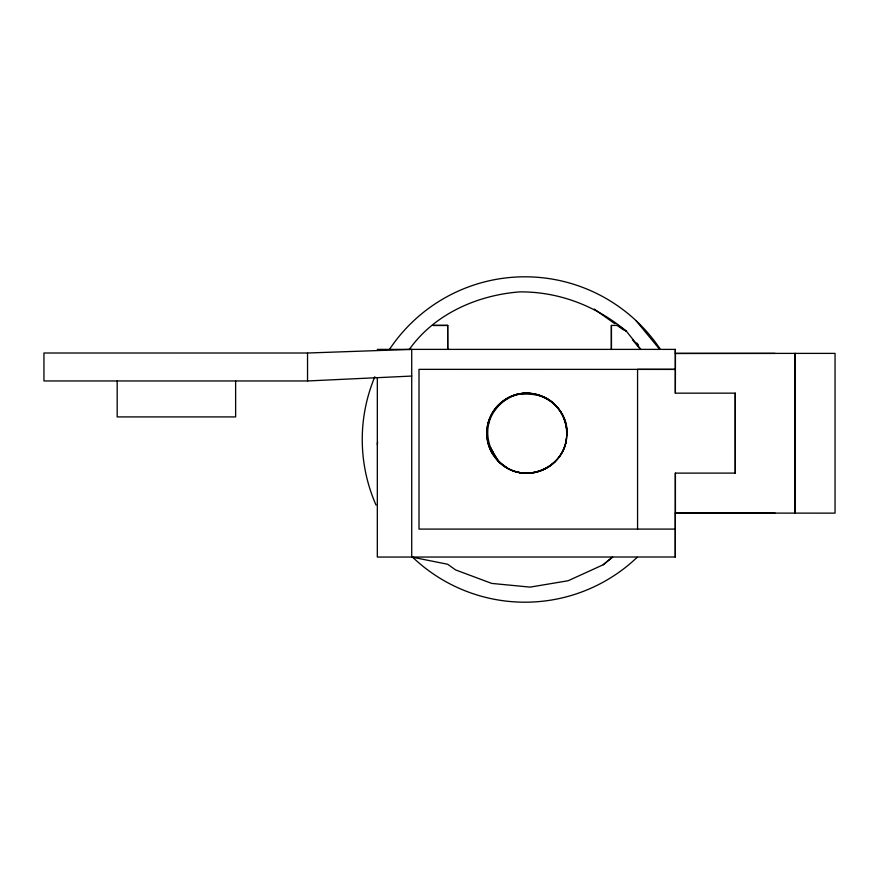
<?xml version="1.0" encoding="UTF-8"?>
<svg xmlns="http://www.w3.org/2000/svg" width="879" height="879" viewBox="0 0 879 879"><rect width="100%" height="100%" fill="white"/><g stroke="black" fill="none" stroke-linecap="round" stroke-linejoin="round"><path stroke-width="1.32" d="M117.182 380.959L117.182 416.91L235.638 416.921L235.627 380.97M307.54 353.017L43.95 353.006L43.95 380.959L307.54 380.97L307.54 353.017L411.724 349.381L411.713 557M637.561 529.114L637.561 369.356L675.325 369.4L675.325 393.166L735.284 393.155L735.316 473.1L675.325 473.122L675.303 557L377.322 557.055L377.333 377.959M675.303 557L675.303 513.281M775.08 353.391L675.303 353.468L675.314 349.392L377.322 349.381M675.38 393.166L675.446 353.391L835.05 353.391L835.05 513.138L675.303 513.061L775.08 513.138M566.021 443.62L566.505 438.423M566.746 435.83C570.735 403.032 527.543 380.003 502.656 401.725M377.333 444.664L377.585 442.016M526.796 393.177L527.279 393.21C509.633 393.331 493.515 405.922 488.911 422.92C484.593 439.665 492.449 458.64 506.809 467.903C528.312 480.659 558.429 468.892 565.472 444.829M489.647 419.239L488.153 422.865L488.911 422.92M508.018 468.408C529.597 480.802 559.527 467.628 565.505 443.587C568.933 429.908 564.944 415.053 555.143 404.911C545.068 394.067 530.301 393.232 516.467 394.55A40.038 40.038 0 0 0 492.152 453.245L498.514 461.541L507.414 467.947M409.196 349.6C434.171 314.122 477.286 295.091 519.786 291.883C558.835 291.586 596.27 306.002 626.079 331.02M494.536 410.097L500.59 403.318M625.672 331.471L626.167 330.922L617.981 325.428L611.399 325.428L611.399 349.392M411.68 557.055L447.653 564.252L455.608 569.922L491.724 583.414L530.103 587.117L568.142 580.744L603.225 564.757L612.454 557.143M603.225 564.757L612.619 557.011M307.54 380.97L411.724 376.058M640.879 349.392L626.167 330.922M675.446 529.092L419.008 529.103L419.008 369.356L675.325 369.378L675.314 349.392M516.995 394.583L516.467 394.55A40.038 40.038 0 0 1 566.867 433.226L566.988 433.237M506.82 398.583A40.038 40.038 0 0 1 566.889 433.259A40.038 40.038 0 0 1 506.82 467.936A40.038 40.038 0 0 1 506.82 398.583L507.414 398.594M498.514 404.911L499.195 404.955M488.153 443.587L488.911 443.642M555.363 461.552L555.143 461.541A40.038 40.038 0 0 1 498.514 461.541L496.426 458.234M594.281 309.078L614.85 323.747M617.014 325.296L623.508 329.933M635.902 320.505L659.536 349.161M632.44 339.679L640.055 348.908M498.514 461.541L490.097 446.961L493.196 452.619M494.459 454.872L495.723 457.124M675.413 473.122L675.435 513.127M611.399 325.428L611.41 348.732M735.229 393.155L735.24 473.1M637.209 557.264A162.703 162.703 0 0 1 412.02 556.627M376.047 505.084A162.703 162.703 0 0 1 374.839 376.75M389.738 349.007A162.703 162.703 0 0 1 659.953 348.699M636.748 342.986A147.705 147.705 0 0 1 638.484 345.029M795.034 353.391L795.045 513.138L795.11 353.391M447.653 325.406L433.094 325.428L447.664 325.428L447.719 349.381L447.664 325.428"/></g></svg>
